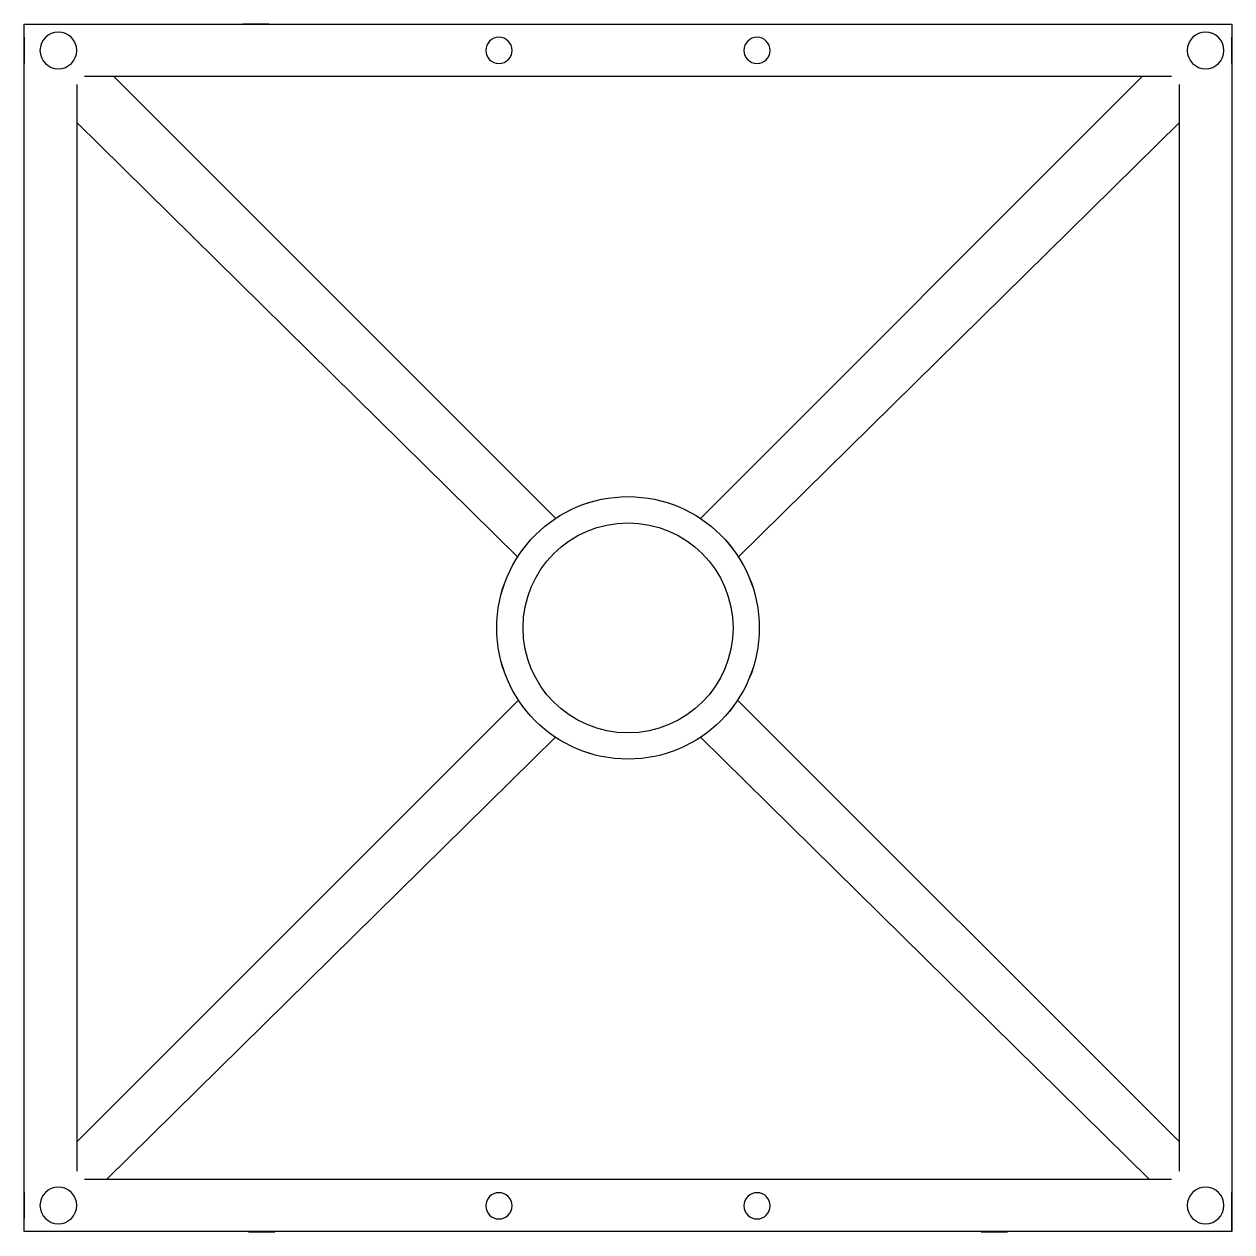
# Model space of a CAD drawing. Header units: inches. Extents: x -54 to 61, y -58 to 58.
import ezdxf

# ---------------------------------------------------------------- set-up
doc = ezdxf.new("R2010")
doc.units = ezdxf.units.IN
doc.header["$MEASUREMENT"] = 0

msp = doc.modelspace()

# ---------------------------------------------------------------- linework, layer by layer
at = {"extrusion": (-0.001255, -2.40741e-35, -0.999999)}
for p, q in [((-54.1, -57.5, 9.33), (-54.1, 57.5, 9.33)), ((-54.1, 57.5, 9.33), (-49.1, 57.5, 9.32)), ((-49.1, 57.5, 9.32), (55.9, 57.5, 9.19)), ((55.9, 57.5, 9.19), (60.9, 57.5, 9.18)), ((60.9, 57.5, 9.18), (60.9, -52.5, 9.18)), ((3.4, 52.5, 9.25), (-48.35, 52.5, 9.32)), ((-44.1, 52.5, 9.31), (-48.35, 52.5, 9.32)), ((-3.49, 10.43, 9.26), (-45.56, 52.5, 9.32)), ((55.15, 52.5, 9.19), (3.4, 52.5, 9.25)), ((10.29, 10.43, 9.24), (52.36, 52.5, 9.19)), ((-49.1, 51.75, 9.32), (-49.1, -47.5, 9.32)), ((55.9, -51.75, 9.19), (55.9, 51.75, 9.19)), ((-7.11, 6.76, 9.27), (-49.1, 48.13, 9.32)), ((13.91, 6.76, 9.24), (55.9, 48.13, 9.19)), ((-7.03, -6.89, 9.27), (-49.1, -48.96, 9.32)), ((13.83, -6.89, 9.24), (55.9, -48.96, 9.19)), ((-3.51, -10.41, 9.26), (-46.23, -52.5, 9.32)), ((10.31, -10.41, 9.24), (53.02, -52.5, 9.19)), ((-49.1, -47.5, 9.32), (-49.1, -51.75, 9.32)), ((-48.35, -52.5, 9.32), (50.9, -52.5, 9.19)), ((50.9, -52.5, 9.19), (55.15, -52.5, 9.19)), ((60.9, -52.5, 9.18), (60.9, -57.5, 9.18)), ((60.9, -57.5, 9.18), (60.9, -55, 9.18)), ((-49.1, -57.5, 9.32), (-54.1, -57.5, 9.33)), ((60.9, -57.5, 9.18), (-49.1, -57.5, 9.32))]:
    msp.add_line(p, q, dxfattribs=at)
for centre, radius in [((50.86, 55, -9.26), 1.75), ((-58.39, 55, -9.26), 1.75), ((8.9, 55, -4.26), 1.25), ((-15.68, 55, -4.26), 1.25), ((50.86, -55, -9.26), 1.75), ((8.9, -55.04, -4.26), 1.25), ((-15.68, -55.04, -4.26), 1.25), ((-58.39, -55, -9.26), 1.75)]:
    msp.add_circle(centre, radius, dxfattribs=at)
at = {"extrusion": (5.56187e-15, 1, -6.98197e-18)}
msp.add_circle((32.04, 6.8, 57.5), 1.25, dxfattribs=at)
at = {"extrusion": (-0.999999, -3.07824e-16, 0.001255)}
for centre in [(-55, 6.76, 54.11), (55, 6.76, 54.11)]:
    msp.add_circle(centre, 1.25, dxfattribs=at)
at = {"extrusion": (0.999999, 1.22465e-16, -0.001255)}
for centre in [(55, 6.76, 60.89), (-55, 6.76, 60.89)]:
    msp.add_circle(centre, 1.25, dxfattribs=at)
at = {"color": 3, "extrusion": (0.001255, 2.40741e-35, 0.999999)}
msp.add_circle((3.39, 0, 9.26), 12.5, dxfattribs=at)
for centre, radius in [((3.4, 0, 9.25), 12.5), ((3.4, 0, 4.25), 12.5), ((3.4, 0, 4.25), 12.5), ((3.4, 0, 9.24), 10)]:
    msp.add_circle(centre, radius)
at = {"extrusion": (1.22465e-16, -1, -1.53733e-19)}
msp.add_circle((-31.49, 7.22, 57.52), 1.25, dxfattribs=at)
at = {"extrusion": (2.51654e-16, -1, -3.15908e-19)}
msp.add_circle((38.29, 6.68, 57.52), 1.25, dxfattribs=at)

doc.saveas('drawing.dxf')
